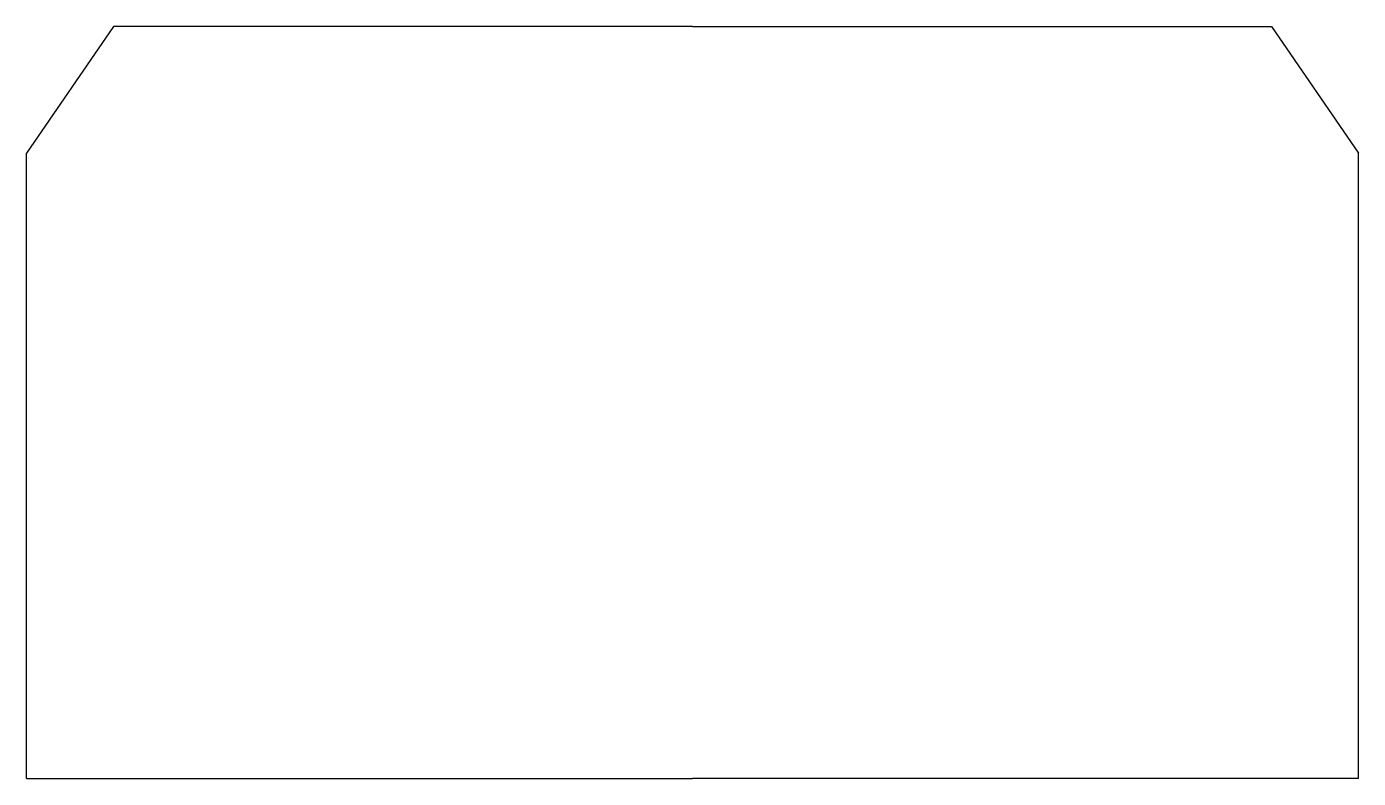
# Model space of a CAD drawing. Header units: millimetres. Extents: x -168 to 168, y 75 to 264.
import ezdxf

# ---------------------------------------------------------------- set-up
doc = ezdxf.new("R2010")
doc.units = ezdxf.units.MM
doc.layers.get('0').update_dxf_attribs({"linetype": 'CONTINUOUS'})

msp = doc.modelspace()

# ---------------------------------------------------------------- linework, layer by layer
for p, q in [((-145.66, 264.23), (-167.51, 232.43)), ((0, 264.23), (-145.66, 264.23)), ((0, 264.23), (145.66, 264.23)), ((145.66, 264.23), (167.51, 232.43)), ((-167.51, 75.23), (-167.51, 232.43)), ((167.51, 75.23), (167.51, 232.43)), ((-167.51, 75.23), (0, 75.23)), ((167.51, 75.23), (0, 75.23))]:
    msp.add_line(p, q)

doc.saveas('drawing.dxf')
